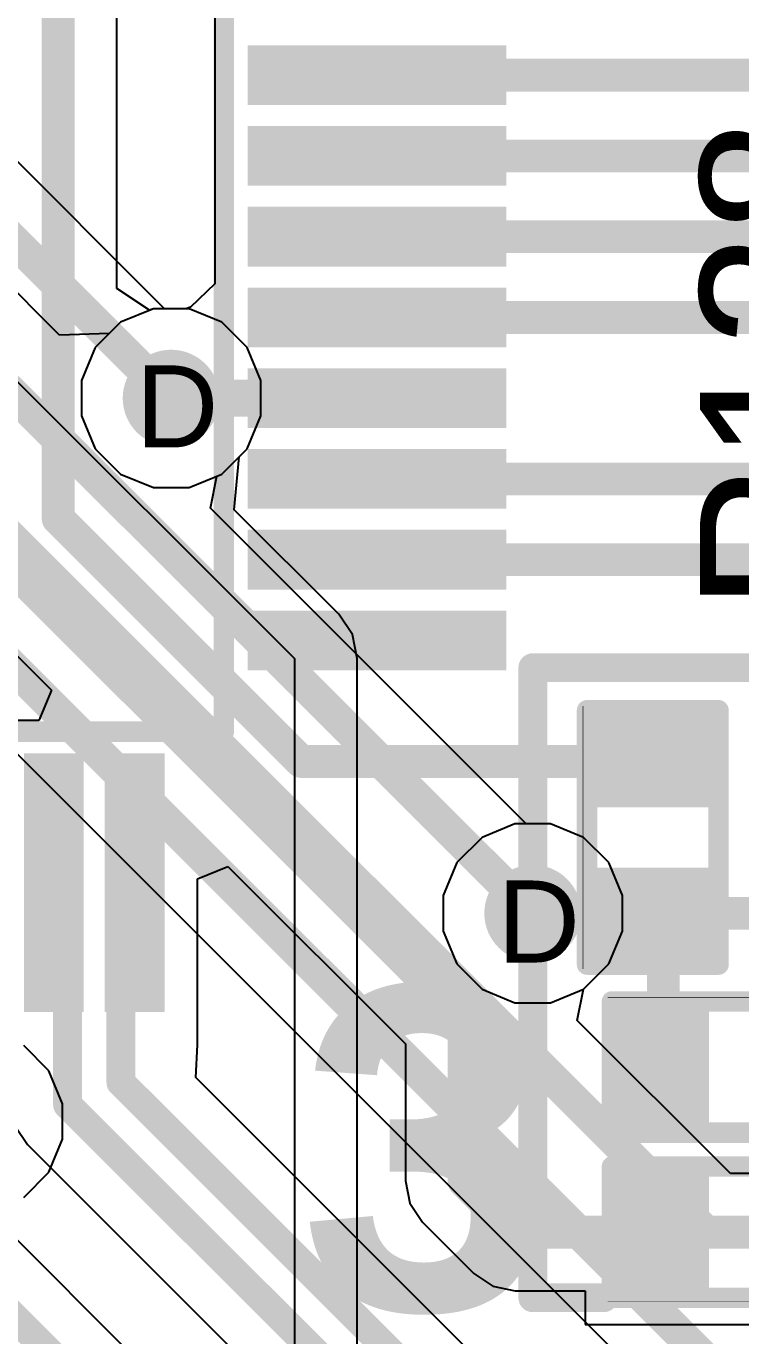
# Model space of a CAD drawing. Header units: inches. Extents: x -11 to 5428, y 0 to 5423.
# Drawn here: x 286.61 to 291.03, y 41.07 to 49.18 of the extents above; entities that cross this region are included whole.
import ezdxf

# ---------------------------------------------------------------- set-up
doc = ezdxf.new("R2010")
doc.units = ezdxf.units.IN
for name, color, linetype in [('Bottom Layer', 5, 'Continuous'), ('Drill Drawing', 1, 'Continuous'), ('GND', 16, 'Continuous'), ('PWR', 76, 'Continuous'), ('Top Layer', 1, 'Continuous'), ('Top Overlay', 2, 'Continuous'), ('Top Paste', 8, 'Continuous'), ('Top Solder', 216, 'Continuous'), ('Via Holes', 16, 'Continuous')]:
    doc.layers.add(name, color=color, linetype=linetype)
doc.styles.add('Arial', font='', dxfattribs={"height": 0.2})
doc.styles.add('Arial_Bold', font='', dxfattribs={"height": 0.2})
doc.styles.get('Arial').set_extended_font_data('Arial')
doc.styles.get('Arial_Bold').set_extended_font_data('Arial', bold=True)

# ---------------------------------------------------------------- blocks, each defined once
blk = doc.blocks.new('48_LQFP__7_7__616')
at = {"layer": 'Top Layer'}
for points in [[(-3.49986854, -2.1148548), (-3.49986854, -2.3848568), (-4.999865539999999, -2.3848568), (-4.999865539999999, -2.1148548)], [(-3.49986854, -2.6151332), (-3.49986854, -2.8851352), (-4.999865539999999, -2.8851352), (-4.999865539999999, -2.6151332)], [(-2.61514844, -3.5000057), (-2.61514844, -5.0000027), (-2.88515044, -5.0000027), (-2.88515044, -3.5000057)], [(-2.11502244, -3.4998533), (-2.11502244, -4.9998503), (-2.38502444, -4.9998503), (-2.38502444, -3.4998533)], [(-1.61515044, -3.5000057), (-1.61515044, -5.0000027), (-1.88515244, -5.0000027), (-1.88515244, -3.5000057)], [(-1.11502444, -3.4998533), (-1.11502444, -4.9998503), (-1.38502644, -4.9998503), (-1.38502644, -3.4998533)], [(-0.6151524399999999, -3.5000057), (-0.6151524399999999, -5.0000027), (-0.88515444, -5.0000027), (-0.88515444, -3.5000057)], [(-0.11502644, -3.4998533), (-0.11502644, -4.9998503), (-0.38502844, -4.9998503), (-0.38502844, -3.4998533)], [(0.38484556, -3.5000057), (0.38484556, -5.0000027), (0.11484356, -5.0000027), (0.11484356, -3.5000057)], [(0.88497156, -3.4999041), (0.88497156, -4.9999011), (0.61496956, -4.9999011), (0.61496956, -3.4999041)]]:
    blk.add_hatch(color=1, dxfattribs=at).paths.add_polyline_path(points)
at = {"layer": 'Top Paste'}
for points in [[(-3.49986854, -2.1148548), (-3.49986854, -2.3848568), (-4.999865539999999, -2.3848568), (-4.999865539999999, -2.1148548)], [(-3.49986854, -2.6151332), (-3.49986854, -2.8851352), (-4.999865539999999, -2.8851352), (-4.999865539999999, -2.6151332)], [(-2.61514844, -3.5000057), (-2.61514844, -5.0000027), (-2.88515044, -5.0000027), (-2.88515044, -3.5000057)], [(-2.11502244, -3.4998533), (-2.11502244, -4.9998503), (-2.38502444, -4.9998503), (-2.38502444, -3.4998533)], [(-1.61515044, -3.5000057), (-1.61515044, -5.0000027), (-1.88515244, -5.0000027), (-1.88515244, -3.5000057)], [(-1.11502444, -3.4998533), (-1.11502444, -4.9998503), (-1.38502644, -4.9998503), (-1.38502644, -3.4998533)], [(-0.6151524399999999, -3.5000057), (-0.6151524399999999, -5.0000027), (-0.88515444, -5.0000027), (-0.88515444, -3.5000057)], [(-0.11502644, -3.4998533), (-0.11502644, -4.9998503), (-0.38502844, -4.9998503), (-0.38502844, -3.4998533)], [(0.38484556, -3.5000057), (0.38484556, -5.0000027), (0.11484356, -5.0000027), (0.11484356, -3.5000057)], [(0.88497156, -3.4999041), (0.88497156, -4.9999011), (0.61496956, -4.9999011), (0.61496956, -3.4999041)]]:
    blk.add_hatch(color=8, dxfattribs=at).paths.add_polyline_path(points)
at = {"layer": 'Top Solder'}
for points in [[(-3.44985594, -2.0648422), (-3.44985594, -2.4348694), (-5.04987814, -2.4348694), (-5.04987814, -2.0648422)], [(-3.44985594, -2.5651206), (-3.44985594, -2.9351478), (-5.04987814, -2.9351478), (-5.04987814, -2.5651206)], [(-2.56513584, -3.449993099999999), (-2.56513584, -5.0500153), (-2.93516304, -5.0500153), (-2.93516304, -3.449993099999999)], [(-2.06500984, -3.4498407), (-2.06500984, -5.0498629), (-2.43503704, -5.0498629), (-2.43503704, -3.4498407)], [(-1.56513784, -3.449993099999999), (-1.56513784, -5.0500153), (-1.93516504, -5.0500153), (-1.93516504, -3.449993099999999)], [(-1.06501184, -3.4498407), (-1.06501184, -5.0498629), (-1.43503904, -5.0498629), (-1.43503904, -3.4498407)], [(-0.56513984, -3.449993099999999), (-0.56513984, -5.0500153), (-0.93516704, -5.0500153), (-0.93516704, -3.449993099999999)], [(-0.06501384000000003, -3.4498407), (-0.06501383999999996, -5.0498629), (-0.43504104, -5.0498629), (-0.43504104, -3.4498407)], [(0.43485816, -3.449993099999999), (0.43485816, -5.0500153), (0.06483096000000003, -5.0500153), (0.06483095999999997, -3.449993099999999)], [(0.93498416, -3.4498915), (0.93498416, -5.0499137), (0.56495696, -5.0499137), (0.56495696, -3.4498915)]]:
    blk.add_hatch(color=216, dxfattribs=at).paths.add_polyline_path(points)
at = {"layer": 'Top Overlay'}
for points in [[(-3.31468984, 3.3273746, 0.127, 0.127, 0), (-3.31468984, -3.3020254, 0.127, 0.127, 0)], [(-3.31468984, -3.3020254, 0.127, 0.127, 0), (3.34011016, -3.3020254, 0.127, 0.127, 0)]]:
    blk.add_lwpolyline(points, format="xyseb", dxfattribs=at)
blk.add_lwpolyline([(-3.346439839999999, -3.3020254, 0.0635, 0.0635, 1), (-3.28293984, -3.3020254, 0.0635, 0.0635, 1)], format="xyseb", close=True, dxfattribs=at)
blk.add_lwpolyline([(-3.346439839999999, -3.3020254, 0.0635, 0.0635, 1), (-3.28293984, -3.3020254, 0.0635, 0.0635, 1)], format="xyseb", close=True, dxfattribs=at)
blk = doc.blocks.new('R___0402_669')
at = {"layer": 'Top Layer'}
for points in [[(-0.6985050799999999, -0.31747968), (-0.6985050799999999, 0.31752032), (-0.2413050799999999, 0.31752032), (-0.24130508, -0.31747968)], [(0.24129492, -0.31747968), (0.24129492, 0.31752032), (0.69849492, 0.31752032), (0.69849492, -0.31747968)]]:
    blk.add_hatch(color=1, dxfattribs=at).paths.add_polyline_path(points)
at = {"layer": 'Top Paste'}
for points in [[(-0.6985050799999999, -0.31747968), (-0.6985050799999999, 0.31752032), (-0.2413050799999999, 0.31752032), (-0.24130508, -0.31747968)], [(0.24129492, -0.31747968), (0.24129492, 0.31752032), (0.69849492, 0.31752032), (0.69849492, -0.31747968)]]:
    blk.add_hatch(color=8, dxfattribs=at).paths.add_polyline_path(points)
at = {"layer": 'Top Solder'}
for points in [[(-0.75350624, -0.37248084), (-0.75350624, 0.37252148), (-0.18630392, 0.37252148), (-0.18630392, -0.37248084)], [(0.1862937599999999, -0.37248084), (0.18629376, 0.37252148), (0.7534960799999999, 0.37252148), (0.7534960799999999, -0.37248084)]]:
    blk.add_hatch(color=216, dxfattribs=at).paths.add_polyline_path(points)
at = {"layer": 'Top Overlay'}
for points in [[(-0.7874050799999999, 0.4064203199999999, 0.127, 0.127, 0), (0.78739492, 0.4064203199999999, 0.127, 0.127, 0)], [(-0.7874050799999999, -0.40637968, 0.127, 0.127, 0), (-0.7874050799999999, 0.4064203199999999, 0.127, 0.127, 0)], [(0.78739492, -0.40637968, 0.127, 0.127, 0), (0.78739492, 0.4064203199999999, 0.127, 0.127, 0)], [(-0.7874050799999999, -0.40637968, 0.127, 0.127, 0), (0.78739492, -0.40637968, 0.127, 0.127, 0)], [(-0.81280508, -0.4317796799999999, 0.0032258, 0.0032258, 0), (0.81279492, -0.4317796799999999, 0.0032258, 0.0032258, 0)]]:
    blk.add_lwpolyline(points, format="xyseb", dxfattribs=at)
for points in [[(-0.8191550799999999, 0.4064203199999999, 0.0635, 0.0635, 1), (-0.75565508, 0.4064203199999999, 0.0635, 0.0635, 1)], [(-0.8191550799999999, 0.4064203199999999, 0.0635, 0.0635, 1), (-0.75565508, 0.4064203199999999, 0.0635, 0.0635, 1)], [(0.7556449199999999, 0.4064203199999999, 0.0635, 0.0635, 1), (0.81914492, 0.4064203199999999, 0.0635, 0.0635, 1)], [(0.7556449199999999, 0.4064203199999999, 0.0635, 0.0635, 1), (0.81914492, 0.4064203199999999, 0.0635, 0.0635, 1)], [(-0.8191550799999999, -0.40637968, 0.0635, 0.0635, 1), (-0.75565508, -0.40637968, 0.0635, 0.0635, 1)], [(-0.8191550799999999, -0.40637968, 0.0635, 0.0635, 1), (-0.75565508, -0.40637968, 0.0635, 0.0635, 1)], [(0.7556449199999999, -0.40637968, 0.0635, 0.0635, 1), (0.81914492, -0.40637968, 0.0635, 0.0635, 1)], [(0.7556449199999999, -0.40637968, 0.0635, 0.0635, 1), (0.81914492, -0.40637968, 0.0635, 0.0635, 1)], [(-0.81361026, -0.4317796799999999, 0.0016129, 0.0016129, 1), (-0.8119998999999999, -0.4317796799999999, 0.0016129, 0.0016129, 1)], [(0.8119897399999999, -0.4317796799999999, 0.0016129, 0.0016129, 1), (0.8136000999999999, -0.4317796799999999, 0.0016129, 0.0016129, 1)]]:
    blk.add_lwpolyline(points, format="xyseb", close=True, dxfattribs=at)
blk = doc.blocks.new('R___0402_670')
at = {"layer": 'Top Layer'}
for points in [[(-0.69849492, -0.31752032), (-0.69849492, 0.31747968), (-0.24129492, 0.31747968), (-0.24129492, -0.31752032)], [(0.2413050799999999, -0.31752032), (0.24130508, 0.31747968), (0.6985050799999999, 0.31747968), (0.6985050799999999, -0.31752032)]]:
    blk.add_hatch(color=1, dxfattribs=at).paths.add_polyline_path(points)
at = {"layer": 'Top Paste'}
for points in [[(-0.69849492, -0.31752032), (-0.69849492, 0.31747968), (-0.24129492, 0.31747968), (-0.24129492, -0.31752032)], [(0.2413050799999999, -0.31752032), (0.24130508, 0.31747968), (0.6985050799999999, 0.31747968), (0.6985050799999999, -0.31752032)]]:
    blk.add_hatch(color=8, dxfattribs=at).paths.add_polyline_path(points)
at = {"layer": 'Top Solder'}
for points in [[(-0.7534960799999999, -0.37252148), (-0.7534960799999999, 0.37248084), (-0.1862937599999999, 0.37248084), (-0.18629376, -0.37252148)], [(0.18630392, -0.37252148), (0.18630392, 0.37248084), (0.75350624, 0.37248084), (0.75350624, -0.37252148)]]:
    blk.add_hatch(color=216, dxfattribs=at).paths.add_polyline_path(points)
at = {"layer": 'Top Overlay'}
for points in [[(0.7874050799999999, 0.40637968, 0.127, 0.127, 0), (-0.78739492, 0.40637968, 0.127, 0.127, 0)], [(-0.78739492, 0.40637968, 0.127, 0.127, 0), (-0.78739492, -0.4064203199999999, 0.127, 0.127, 0)], [(0.7874050799999999, 0.40637968, 0.127, 0.127, 0), (0.7874050799999999, -0.4064203199999999, 0.127, 0.127, 0)], [(0.7874050799999999, -0.4064203199999999, 0.127, 0.127, 0), (-0.78739492, -0.4064203199999999, 0.127, 0.127, 0)], [(0.81280508, -0.43182032, 0.0032258, 0.0032258, 0), (-0.81279492, -0.43182032, 0.0032258, 0.0032258, 0)]]:
    blk.add_lwpolyline(points, format="xyseb", dxfattribs=at)
for points in [[(-0.81914492, 0.40637968, 0.0635, 0.0635, 1), (-0.7556449199999999, 0.40637968, 0.0635, 0.0635, 1)], [(-0.81914492, 0.40637968, 0.0635, 0.0635, 1), (-0.7556449199999999, 0.40637968, 0.0635, 0.0635, 1)], [(0.75565508, 0.40637968, 0.0635, 0.0635, 1), (0.8191550799999999, 0.40637968, 0.0635, 0.0635, 1)], [(0.75565508, 0.40637968, 0.0635, 0.0635, 1), (0.8191550799999999, 0.40637968, 0.0635, 0.0635, 1)], [(-0.81914492, -0.4064203199999999, 0.0635, 0.0635, 1), (-0.7556449199999999, -0.4064203199999999, 0.0635, 0.0635, 1)], [(-0.81914492, -0.4064203199999999, 0.0635, 0.0635, 1), (-0.7556449199999999, -0.4064203199999999, 0.0635, 0.0635, 1)], [(0.75565508, -0.4064203199999999, 0.0635, 0.0635, 1), (0.8191550799999999, -0.4064203199999999, 0.0635, 0.0635, 1)], [(0.75565508, -0.4064203199999999, 0.0635, 0.0635, 1), (0.8191550799999999, -0.4064203199999999, 0.0635, 0.0635, 1)], [(-0.8136000999999999, -0.43182032, 0.0016129, 0.0016129, 1), (-0.8119897399999999, -0.43182032, 0.0016129, 0.0016129, 1)], [(0.8119998999999999, -0.43182032, 0.0016129, 0.0016129, 1), (0.81361026, -0.43182032, 0.0016129, 0.0016129, 1)]]:
    blk.add_lwpolyline(points, format="xyseb", close=True, dxfattribs=at)
blk = doc.blocks.new('R___0402_671')
at = {"layer": 'Top Layer'}
for points in [[(-0.69849746, -0.3174746), (-0.69849746, 0.3175254), (-0.24129746, 0.3175254), (-0.2412974599999999, -0.3174745999999999)], [(0.2413025400000001, -0.3174746), (0.2413025399999999, 0.3175254), (0.6985025399999999, 0.3175254), (0.6985025399999999, -0.3174745999999999)]]:
    blk.add_hatch(color=1, dxfattribs=at).paths.add_polyline_path(points)
at = {"layer": 'Top Paste'}
for points in [[(-0.69849746, -0.3174746), (-0.69849746, 0.3175254), (-0.24129746, 0.3175254), (-0.2412974599999999, -0.3174745999999999)], [(0.2413025400000001, -0.3174746), (0.2413025399999999, 0.3175254), (0.6985025399999999, 0.3175254), (0.6985025399999999, -0.3174745999999999)]]:
    blk.add_hatch(color=8, dxfattribs=at).paths.add_polyline_path(points)
at = {"layer": 'Top Solder'}
for points in [[(-0.7534986199999999, -0.37247576), (-0.7534986199999999, 0.37252656), (-0.1862963000000001, 0.3725265600000001), (-0.1862962999999999, -0.3724757599999999)], [(0.1863013800000001, -0.37247576), (0.1863013799999999, 0.37252656), (0.7535037, 0.3725265600000001), (0.7535037, -0.3724757599999999)]]:
    blk.add_hatch(color=216, dxfattribs=at).paths.add_polyline_path(points)
at = {"layer": 'Top Overlay'}
for points in [[(0.78740254, 0.4064254, 0.127, 0.127, 0), (-0.78739746, 0.4064254, 0.127, 0.127, 0)], [(-0.78739746, -0.4063746, 0.127, 0.127, 0), (-0.78739746, 0.4064254, 0.127, 0.127, 0)], [(0.78740254, -0.4063746, 0.127, 0.127, 0), (0.78740254, 0.4064254, 0.127, 0.127, 0)], [(0.78740254, -0.4063746, 0.127, 0.127, 0), (-0.78739746, -0.4063746, 0.127, 0.127, 0)], [(0.8128025399999999, -0.4317746, 0.0032258, 0.0032258, 0), (-0.8127974599999999, -0.4317746, 0.0032258, 0.0032258, 0)]]:
    blk.add_lwpolyline(points, format="xyseb", dxfattribs=at)
for points in [[(-0.8191474599999999, 0.4064254, 0.0635, 0.0635, 1), (-0.7556474599999999, 0.4064254, 0.0635, 0.0635, 1)], [(-0.8191474599999999, 0.4064254, 0.0635, 0.0635, 1), (-0.7556474599999999, 0.4064254, 0.0635, 0.0635, 1)], [(0.75565254, 0.4064254, 0.0635, 0.0635, 1), (0.8191525399999998, 0.4064254, 0.0635, 0.0635, 1)], [(0.75565254, 0.4064254, 0.0635, 0.0635, 1), (0.8191525399999998, 0.4064254, 0.0635, 0.0635, 1)], [(-0.8191474599999999, -0.4063746, 0.0635, 0.0635, 1), (-0.7556474599999999, -0.4063746, 0.0635, 0.0635, 1)], [(-0.8191474599999999, -0.4063746, 0.0635, 0.0635, 1), (-0.7556474599999999, -0.4063746, 0.0635, 0.0635, 1)], [(0.75565254, -0.4063746, 0.0635, 0.0635, 1), (0.8191525399999998, -0.4063746, 0.0635, 0.0635, 1)], [(0.75565254, -0.4063746, 0.0635, 0.0635, 1), (0.8191525399999998, -0.4063746, 0.0635, 0.0635, 1)], [(-0.8136026399999999, -0.4317746, 0.0016129, 0.0016129, 1), (-0.81199228, -0.4317746, 0.0016129, 0.0016129, 1)], [(0.81199736, -0.4317746, 0.0016129, 0.0016129, 1), (0.8136077199999999, -0.4317746, 0.0016129, 0.0016129, 1)]]:
    blk.add_lwpolyline(points, format="xyseb", close=True, dxfattribs=at)

msp = doc.modelspace()

# ---------------------------------------------------------------- hatches: boundary and pattern name
at = {"layer": 'Bottom Layer'}
h = msp.add_hatch(color=5, dxfattribs=at)
edge = h.paths.add_edge_path()
edge.add_arc((287.5026127, 46.8754079), 0.2999994, 0, 360)
h = msp.add_hatch(color=5, dxfattribs=at)
edge = h.paths.add_edge_path()
edge.add_arc((289.7400479, 43.68577749999999), 0.2999994, 0, 360)
at = {"layer": 'GND'}
h = msp.add_hatch(color=16, dxfattribs=at)
edge = h.paths.add_edge_path()
edge.add_arc((287.5026127, 46.8754079), 0.2999994, 0, 360)
h = msp.add_hatch(color=16, dxfattribs=at)
edge = h.paths.add_edge_path()
edge.add_arc((289.7400479, 43.68577749999999), 0.2999994, 0, 360)
at = {"layer": 'PWR'}
h = msp.add_hatch(color=76, dxfattribs=at)
edge = h.paths.add_edge_path()
edge.add_arc((287.5026127, 46.8754079), 0.2999994, 0, 360)
h = msp.add_hatch(color=76, dxfattribs=at)
edge = h.paths.add_edge_path()
edge.add_arc((289.7400479, 43.68577749999999), 0.2999994, 0, 360)
at = {"layer": 'Top Layer'}
h = msp.add_hatch(color=1, dxfattribs=at)
edge = h.paths.add_edge_path()
edge.add_arc((287.5026127, 46.8754079), 0.2999994, 0, 360)
h = msp.add_hatch(color=1, dxfattribs=at)
edge = h.paths.add_edge_path()
edge.add_arc((289.7400479, 43.68577749999999), 0.2999994, 0, 360)
at = {"layer": 'Via Holes'}
h = msp.add_hatch(color=7, dxfattribs=at)
edge = h.paths.add_edge_path()
edge.add_arc((287.5026127, 46.8754079), 0.1499997, 0, 360)
h = msp.add_hatch(color=7, dxfattribs=at)
edge = h.paths.add_edge_path()
edge.add_arc((289.7400479, 43.68577749999999), 0.1499997, 0, 360)

# ---------------------------------------------------------------- linework, layer by layer
at = {"layer": 'Bottom Layer'}
for p, q in [((287.46136056, 47.42940729999999), (279.96525414, 54.92551625999999)), ((278.56746928, 52.6538698), (291.425249, 39.79609262)), ((287.6128106, 47.42940729999999), (287.46136056, 47.42940729999999)), ((287.81642716, 47.3450666), (287.6128106, 47.42940729999999)), ((287.9722714, 47.18922236), (287.81642716, 47.3450666)), ((288.0566120999999, 46.9856058), (287.9722714, 47.18922236)), ((288.0566120999999, 46.76521), (288.0566120999999, 46.9856058)), ((287.9722714, 46.56159344), (288.0566120999999, 46.76521)), ((287.81642716, 46.4057492), (287.9722714, 46.56159344)), ((287.74520302, 46.19336964), (287.7848448, 46.3926682)), ((287.7848448, 46.3926682), (287.81642716, 46.4057492)), ((289.69879576, 44.2397769), (287.74520302, 46.19336964)), ((289.8502458, 44.2397769), (289.69879576, 44.2397769)), ((290.05386236, 44.1554362), (289.8502458, 44.2397769)), ((290.2097066, 43.99959196), (290.05386236, 44.1554362)), ((290.2940473, 43.7959754), (290.2097066, 43.99959196)), ((290.2940473, 43.5755796), (290.2940473, 43.7959754)), ((290.2097066, 43.37196304), (290.2940473, 43.5755796)), ((290.0538649, 43.21612134), (290.2097066, 43.37196304)), ((290.0152315, 43.02190278), (290.0538649, 43.21612134)), ((290.96308076, 42.07405352), (290.0152315, 43.02190278)), ((291.73918538, 42.07405352), (290.96308076, 42.07405352))]:
    msp.add_line(p, q, dxfattribs=at)
for points in [[(279.70887924, 54.66914136, 0.2032, 0.2032, 0), (287.5026127, 46.8754079, 0.2032, 0.2032, 0)], [(279.395301, 54.0305244, 0.2032, 0.2032, 0), (289.7400479, 43.68577749999999, 0.2032, 0.2032, 0)], [(278.98676486, 53.53761961999999, 0.2032, 0.2032, 0), (290.81289818, 41.7114863, 0.2032, 0.2032, 0)], [(278.71765186, 53.01643702000001, 0.2032, 0.2032, 0), (291.68162898, 40.0524599, 0.2032, 0.2032, 0)], [(290.81289818, 41.7114863, 0.2032, 0.2032, 0), (292.16009132, 41.7114863, 0.2032, 0.2032, 0)]]:
    msp.add_lwpolyline(points, format="xyseb", dxfattribs=at)
for points in [[(287.4518127, 46.8754079, 0.1016, 0.1016, 1), (287.5534127, 46.8754079, 0.1016, 0.1016, 1)], [(289.6892479, 43.68577749999999, 0.1016, 0.1016, 1), (289.7908479, 43.68577749999999, 0.1016, 0.1016, 1)], [(290.76209818, 41.7114863, 0.1016, 0.1016, 1), (290.86369818, 41.7114863, 0.1016, 0.1016, 1)], [(290.76209818, 41.7114863, 0.1016, 0.1016, 1), (290.86369818, 41.7114863, 0.1016, 0.1016, 1)]]:
    msp.add_lwpolyline(points, format="xyseb", close=True, dxfattribs=at)
at = {"layer": 'GND'}
for p, q in [((287.3924148, 47.42940729999999), (287.18879824, 47.3450666)), ((287.6128106, 47.42940729999999), (287.3924148, 47.42940729999999)), ((287.81642716, 47.3450666), (287.6128106, 47.42940729999999)), ((287.18879824, 47.3450666), (287.032954, 47.18922236)), ((287.9722714, 47.18922236), (287.81642716, 47.3450666)), ((287.032954, 47.18922236), (286.9486133, 46.9856058)), ((288.0566120999999, 46.9856058), (287.9722714, 47.18922236)), ((286.9486133, 46.9856058), (286.9486133, 46.76521)), ((288.0566120999999, 46.76521), (288.0566120999999, 46.9856058)), ((286.9486133, 46.76521), (287.032954, 46.56159344)), ((287.9722714, 46.56159344), (288.0566120999999, 46.76521)), ((287.032954, 46.56159344), (287.18879824, 46.4057492)), ((287.81642716, 46.4057492), (287.9722714, 46.56159344)), ((287.18879824, 46.4057492), (287.3924148, 46.3214085)), ((287.6128106, 46.3214085), (287.81642716, 46.4057492)), ((287.3924148, 46.3214085), (287.6128106, 46.3214085)), ((289.62985, 44.2397769), (289.42623344, 44.1554362)), ((289.8502458, 44.2397769), (289.62985, 44.2397769)), ((290.05386236, 44.1554362), (289.8502458, 44.2397769)), ((289.42623344, 44.1554362), (289.2703892, 43.99959196)), ((290.2097066, 43.99959196), (290.05386236, 44.1554362)), ((289.2703892, 43.99959196), (289.1860485, 43.7959754)), ((290.2940473, 43.7959754), (290.2097066, 43.99959196)), ((289.1860485, 43.7959754), (289.1860485, 43.5755796)), ((290.2940473, 43.5755796), (290.2940473, 43.7959754)), ((289.1860485, 43.5755796), (289.2703892, 43.37196304)), ((290.2097066, 43.37196304), (290.2940473, 43.5755796)), ((289.2703892, 43.37196304), (289.42623344, 43.2161188)), ((290.05386236, 43.2161188), (290.2097066, 43.37196304)), ((289.42623344, 43.2161188), (289.62985, 43.1317781)), ((289.8502458, 43.1317781), (290.05386236, 43.2161188)), ((289.62985, 43.1317781), (289.8502458, 43.1317781))]:
    msp.add_line(p, q, dxfattribs=at)
at = {"layer": 'PWR'}
for p, q in [((286.81075988, 47.26601163999999), (285.63047776, 48.44629376)), ((285.2420127, 48.2853873), (288.2646, 45.2628)), ((287.3924148, 47.42940729999999), (287.18879824, 47.3450666)), ((287.6128106, 47.42940729999999), (287.3924148, 47.42940729999999)), ((287.81642716, 47.3450666), (287.6128106, 47.42940729999999)), ((287.11973564, 47.27600399999999), (286.81075988, 47.26601163999999)), ((287.18879824, 47.3450666), (287.11973564, 47.27600399999999)), ((287.9722714, 47.18922236), (287.81642716, 47.3450666)), ((288.0566120999999, 46.9856058), (287.9722714, 47.18922236)), ((288.0566120999999, 46.76521), (288.0566120999999, 46.9856058)), ((287.9722714, 46.56159344), (288.0566120999999, 46.76521)), ((287.92333068, 46.51265272), (287.9722714, 46.56159344)), ((287.89321644, 46.18355508), (287.92333068, 46.51265272)), ((288.53928576, 45.53748576), (287.89321644, 46.18355508)), ((288.62349438, 45.41145857999999), (288.53928576, 45.53748576)), ((288.65306506, 45.2628), (288.62349438, 45.41145857999999)), ((288.2646, 45.2628), (288.2646, 35.5854127)), ((288.65306506, 35.5854127), (288.65306506, 45.2628)), ((289.62985, 44.2397769), (289.42623344, 44.1554362)), ((289.8502458, 44.2397769), (289.62985, 44.2397769)), ((290.05386236, 44.1554362), (289.8502458, 44.2397769)), ((289.42623344, 44.1554362), (289.2703892, 43.99959196)), ((290.2097066, 43.99959196), (290.05386236, 44.1554362)), ((289.2703892, 43.99959196), (289.1860485, 43.7959754)), ((290.2940473, 43.7959754), (290.2097066, 43.99959196)), ((289.1860485, 43.7959754), (289.1860485, 43.5755796)), ((290.2940473, 43.5755796), (290.2940473, 43.7959754)), ((289.1860485, 43.5755796), (289.2703892, 43.37196304)), ((290.2097066, 43.37196304), (290.2940473, 43.5755796)), ((289.2703892, 43.37196304), (289.42623344, 43.2161188)), ((290.05386236, 43.2161188), (290.2097066, 43.37196304)), ((289.42623344, 43.2161188), (289.62985, 43.1317781)), ((289.8502458, 43.1317781), (290.05386236, 43.2161188)), ((289.62985, 43.1317781), (289.8502458, 43.1317781)), ((286.7457562, 42.71057752), (286.58991196, 42.86642175999999)), ((286.8300969, 42.50696096), (286.7457562, 42.71057752)), ((286.8300969, 42.28656515999999), (286.8300969, 42.50696096)), ((286.7457562, 42.08294859999999), (286.8300969, 42.28656515999999)), ((286.58991196, 41.92710436), (286.7457562, 42.08294859999999))]:
    msp.add_line(p, q, dxfattribs=at)
at = {"layer": 'Top Layer'}
for p, q in [((287.16570456, 47.55544464), (287.16570456, 49.81405328)), ((287.7719162, 49.2644049), (287.7719162, 48.48640289999999)), ((287.7719162, 48.48640289999999), (287.7720178, 48.48640289999999)), ((287.7720178, 48.48640289999999), (287.7720178, 48.2644069)), ((287.7720178, 48.2644069), (287.7718654, 48.2644069)), ((287.7718654, 48.2644069), (287.7718654, 47.58346846)), ((287.3689070999999, 47.41966894), (287.16570456, 47.55544464)), ((287.7718654, 47.58346846), (287.6228182, 47.43910248)), ((287.6228182, 47.43910248), (287.59227216, 47.42940729999999)), ((287.3924148, 47.42940729999999), (287.3689070999999, 47.41966894)), ((287.59227216, 47.42940729999999), (287.3924148, 47.42940729999999)), ((286.03380436, 45.79569708), (286.7622027, 45.06729874)), ((286.7622027, 45.06729874), (286.68444314, 44.8795648)), ((286.68444314, 44.8795648), (286.3868669, 44.8795648)), ((287.6651473, 43.89886064), (287.85288124, 43.97662274)), ((287.85288124, 43.97662274), (288.95147188, 42.8780321)), ((287.6651473, 42.87157034), (287.6651473, 43.89886064)), ((287.65528956, 42.6683678), (287.66514984, 42.87157034)), ((287.66514984, 42.87157034), (287.6651473, 42.87157034)), ((288.95147188, 42.8780321), (288.95147188, 42.028999)), ((292.82137016, 37.5022872), (287.65528956, 42.6683678)), ((286.53790292, 42.36754544), (286.6136889, 42.25412174)), ((286.6136889, 42.25412174), (286.80711244, 42.06070073999999)), ((290.98743682, 37.22447724), (286.040703, 42.17121106)), ((286.80711244, 42.06070073999999), (286.80711752, 42.06069312)), ((286.80711752, 42.06069312), (286.80712514, 42.06068804)), ((286.80712514, 42.06068804), (293.2517934799999, 35.6160197)), ((288.95147188, 42.028999), (288.95146934, 42.02898629999999)), ((288.95146934, 42.02898629999999), (288.97907152, 41.8902388)), ((288.97907152, 41.8902388), (289.0576642, 41.7726114)), ((289.0576642, 41.7726114), (289.37515912, 41.45511902)), ((289.37515912, 41.45511902), (289.3751642, 41.4551114)), ((289.3751642, 41.4551114), (289.4927916, 41.37651871999999)), ((289.4927916, 41.37651871999999), (289.6315391, 41.34891654)), ((289.6315391, 41.34891654), (289.6315518, 41.34891908)), ((289.6315518, 41.34891908), (290.0649139, 41.34891908)), ((290.0649139, 41.34891908), (290.0649139, 41.1399863)), ((290.0649139, 41.1399863), (291.9699139, 41.1399863))]:
    msp.add_line(p, q, dxfattribs=at)
for points in [[(286.80313734, 46.13018714, 0.2032, 0.2032, 0), (286.80313734, 49.96423586, 0.2032, 0.2032, 0)], [(288.7759147, 48.87540389999999, 0.2032, 0.2032, 0), (291.96635282, 48.87540389999999, 0.2032, 0.2032, 0)], [(288.7760163, 48.37527789999999, 0.2032, 0.2032, 0), (292.16786118, 48.37527789999999, 0.2032, 0.2032, 0)], [(288.7758639, 47.8754059, 0.2032, 0.2032, 0), (292.46690554, 47.8754059, 0.2032, 0.2032, 0)], [(288.7760163, 47.3752799, 0.2032, 0.2032, 0), (292.57612046, 47.3752799, 0.2032, 0.2032, 0)], [(287.5026127, 46.8754079, 0.2286, 0.2286, 0), (288.7758639, 46.8754079, 0.2286, 0.2286, 0)], [(288.7760163, 46.3752819, 0.2032, 0.2032, 0), (292.0536831, 46.3752819, 0.2032, 0.2032, 0)], [(286.80313734, 46.13018714, 0.2032, 0.2032, 0), (288.30774698, 44.6255775, 0.2032, 0.2032, 0)], [(286.29017926, 46.05207197999999, 0.2032, 0.2032, 0), (289.3140391, 43.02821214, 0.2032, 0.2032, 0)], [(288.7758639, 45.87540989999999, 0.2032, 0.2032, 0), (292.5778375, 45.87540989999999, 0.2032, 0.2032, 0)], [(288.30774698, 44.6255775, 0.2032, 0.2032, 0), (290.4823375, 44.6255775, 0.2032, 0.2032, 0)], [(286.7758679, 43.8755663, 0.1778, 0.1778, 0), (286.8219688999999, 43.8294653, 0.1778, 0.1778, 0)], [(287.2300453, 43.8294653, 0.1778, 0.1778, 0), (287.2761463, 43.8755663, 0.1778, 0.1778, 0)], [(286.8219688999999, 43.14925075999999, 0.1778, 0.1778, 0), (286.8219688999999, 43.8294653, 0.1778, 0.1778, 0)], [(287.2300453, 43.14925075999999, 0.1778, 0.1778, 0), (287.2300453, 43.8294653, 0.1778, 0.1778, 0)], [(289.7400479, 43.68577749999999, 0.2032, 0.2032, 0), (290.4823375, 43.68577749999999, 0.2032, 0.2032, 0)], [(290.4823375, 43.68577749999999, 0.2032, 0.2032, 0), (290.5475139, 43.6206011, 0.2032, 0.2032, 0)], [(290.4823375, 43.68577749999999, 0.2032, 0.2032, 0), (291.5364375, 43.68577749999999, 0.2032, 0.2032, 0)], [(290.5475139, 42.73358229999999, 0.2032, 0.2032, 0), (290.5475139, 43.6206011, 0.2032, 0.2032, 0)], [(286.8219688999999, 43.14925075999999, 0.1778, 0.1778, 0), (286.8609071, 43.11031256, 0.1778, 0.1778, 0)], [(287.1911071, 43.11031256, 0.1778, 0.1778, 0), (287.2300453, 43.14925075999999, 0.1778, 0.1778, 0)], [(286.8609071, 42.50133994, 0.1778, 0.1778, 0), (286.8609071, 43.11031256, 0.1778, 0.1778, 0)], [(287.1911071, 42.63811132, 0.1778, 0.1778, 0), (287.1911071, 43.11031256, 0.1778, 0.1778, 0)], [(289.3140391, 42.02898629999999, 0.2032, 0.2032, 0), (289.3140391, 43.02821214, 0.2032, 0.2032, 0)], [(287.1911071, 42.63811132, 0.1778, 0.1778, 0), (287.19110964, 42.63811132, 0.1778, 0.1778, 0)], [(287.19110964, 42.63811132, 0.1778, 0.1778, 0), (293.63578306, 36.1934379, 0.1778, 0.1778, 0)], [(286.8609071, 42.50133994, 0.1778, 0.1778, 0), (287.05433572, 42.30791132, 0.1778, 0.1778, 0)], [(287.05433572, 42.30791132, 0.1778, 0.1778, 0), (287.05433826, 42.30791132, 0.1778, 0.1778, 0)], [(287.05433826, 42.30791132, 0.1778, 0.1778, 0), (293.49901168, 35.86323789999999, 0.1778, 0.1778, 0)], [(285.69108724, 42.02639042, 0.1778, 0.1778, 0), (290.74021862, 36.97725903999999, 0.1778, 0.1778, 0)], [(289.3140391, 42.02898629999999, 0.2032, 0.2032, 0), (289.6315391, 41.7114863, 0.2032, 0.2032, 0)], [(289.6315391, 41.7114863, 0.2032, 0.2032, 0), (290.5475139, 41.7114863, 0.2032, 0.2032, 0)]]:
    msp.add_lwpolyline(points, format="xyseb", dxfattribs=at)
for points in [[(288.7251147, 48.87540389999999, 0.1016, 0.1016, 1), (288.8267147, 48.87540389999999, 0.1016, 0.1016, 1)], [(288.7252163, 48.37527789999999, 0.1016, 0.1016, 1), (288.8268163, 48.37527789999999, 0.1016, 0.1016, 1)], [(288.7250639, 47.8754059, 0.1016, 0.1016, 1), (288.8266639, 47.8754059, 0.1016, 0.1016, 1)], [(288.7252163, 47.3752799, 0.1016, 0.1016, 1), (288.8268163, 47.3752799, 0.1016, 0.1016, 1)], [(287.4454627, 46.8754079, 0.1143, 0.1143, 1), (287.5597627, 46.8754079, 0.1143, 0.1143, 1)], [(288.7187139, 46.8754079, 0.1143, 0.1143, 1), (288.8330139, 46.8754079, 0.1143, 0.1143, 1)], [(288.7252163, 46.3752819, 0.1016, 0.1016, 1), (288.8268163, 46.3752819, 0.1016, 0.1016, 1)], [(286.75233734, 46.13018714, 0.1016, 0.1016, 1), (286.85393734, 46.13018714, 0.1016, 0.1016, 1)], [(286.75233734, 46.13018714, 0.1016, 0.1016, 1), (286.85393734, 46.13018714, 0.1016, 0.1016, 1)], [(288.7250639, 45.87540989999999, 0.1016, 0.1016, 1), (288.8266639, 45.87540989999999, 0.1016, 0.1016, 1)], [(288.25694698, 44.6255775, 0.1016, 0.1016, 1), (288.35854698, 44.6255775, 0.1016, 0.1016, 1)], [(288.25694698, 44.6255775, 0.1016, 0.1016, 1), (288.35854698, 44.6255775, 0.1016, 0.1016, 1)], [(290.4315375, 44.6255775, 0.1016, 0.1016, 1), (290.5331375, 44.6255775, 0.1016, 0.1016, 1)], [(286.7314178999999, 43.8755663, 0.08889999999999999, 0.08889999999999999, 1), (286.8203179, 43.8755663, 0.08889999999999999, 0.08889999999999999, 1)], [(287.2316963, 43.8755663, 0.08889999999999999, 0.08889999999999999, 1), (287.3205963, 43.8755663, 0.08889999999999999, 0.08889999999999999, 1)], [(286.7775189, 43.8294653, 0.08889999999999999, 0.08889999999999999, 1), (286.8664189, 43.8294653, 0.08889999999999999, 0.08889999999999999, 1)], [(286.7775189, 43.8294653, 0.08889999999999999, 0.08889999999999999, 1), (286.8664189, 43.8294653, 0.08889999999999999, 0.08889999999999999, 1)], [(287.1855953, 43.8294653, 0.08889999999999999, 0.08889999999999999, 1), (287.2744953, 43.8294653, 0.08889999999999999, 0.08889999999999999, 1)], [(287.1855953, 43.8294653, 0.08889999999999999, 0.08889999999999999, 1), (287.2744953, 43.8294653, 0.08889999999999999, 0.08889999999999999, 1)], [(289.6892479, 43.68577749999999, 0.1016, 0.1016, 1), (289.7908479, 43.68577749999999, 0.1016, 0.1016, 1)], [(290.4315375, 43.68577749999999, 0.1016, 0.1016, 1), (290.5331375, 43.68577749999999, 0.1016, 0.1016, 1)], [(290.4315375, 43.68577749999999, 0.1016, 0.1016, 1), (290.5331375, 43.68577749999999, 0.1016, 0.1016, 1)], [(290.4315375, 43.68577749999999, 0.1016, 0.1016, 1), (290.5331375, 43.68577749999999, 0.1016, 0.1016, 1)], [(290.4967139, 43.6206011, 0.1016, 0.1016, 1), (290.5983139, 43.6206011, 0.1016, 0.1016, 1)], [(290.4967139, 43.6206011, 0.1016, 0.1016, 1), (290.5983139, 43.6206011, 0.1016, 0.1016, 1)], [(286.7775189, 43.14925075999999, 0.08889999999999999, 0.08889999999999999, 1), (286.8664189, 43.14925075999999, 0.08889999999999999, 0.08889999999999999, 1)], [(286.7775189, 43.14925075999999, 0.08889999999999999, 0.08889999999999999, 1), (286.8664189, 43.14925075999999, 0.08889999999999999, 0.08889999999999999, 1)], [(287.1855953, 43.14925075999999, 0.08889999999999999, 0.08889999999999999, 1), (287.2744953, 43.14925075999999, 0.08889999999999999, 0.08889999999999999, 1)], [(287.1855953, 43.14925075999999, 0.08889999999999999, 0.08889999999999999, 1), (287.2744953, 43.14925075999999, 0.08889999999999999, 0.08889999999999999, 1)], [(286.8164571, 43.11031256, 0.08889999999999999, 0.08889999999999999, 1), (286.9053571, 43.11031256, 0.08889999999999999, 0.08889999999999999, 1)], [(286.8164571, 43.11031256, 0.08889999999999999, 0.08889999999999999, 1), (286.9053571, 43.11031256, 0.08889999999999999, 0.08889999999999999, 1)], [(287.1466571, 43.11031256, 0.08889999999999999, 0.08889999999999999, 1), (287.2355571, 43.11031256, 0.08889999999999999, 0.08889999999999999, 1)], [(287.1466571, 43.11031256, 0.08889999999999999, 0.08889999999999999, 1), (287.2355571, 43.11031256, 0.08889999999999999, 0.08889999999999999, 1)], [(289.2632391, 43.02821214, 0.1016, 0.1016, 1), (289.3648391, 43.02821214, 0.1016, 0.1016, 1)], [(289.2632391, 43.02821214, 0.1016, 0.1016, 1), (289.3648391, 43.02821214, 0.1016, 0.1016, 1)], [(290.4967139, 42.73358229999999, 0.1016, 0.1016, 1), (290.5983139, 42.73358229999999, 0.1016, 0.1016, 1)], [(287.1466571, 42.63811132, 0.08889999999999999, 0.08889999999999999, 1), (287.2355571, 42.63811132, 0.08889999999999999, 0.08889999999999999, 1)], [(287.1466571, 42.63811132, 0.08889999999999999, 0.08889999999999999, 1), (287.2355571, 42.63811132, 0.08889999999999999, 0.08889999999999999, 1)], [(287.14665964, 42.63811132, 0.08889999999999999, 0.08889999999999999, 1), (287.23555964, 42.63811132, 0.08889999999999999, 0.08889999999999999, 1)], [(287.14665964, 42.63811132, 0.08889999999999999, 0.08889999999999999, 1), (287.23555964, 42.63811132, 0.08889999999999999, 0.08889999999999999, 1)], [(286.8164571, 42.50133994, 0.08889999999999999, 0.08889999999999999, 1), (286.9053571, 42.50133994, 0.08889999999999999, 0.08889999999999999, 1)], [(286.8164571, 42.50133994, 0.08889999999999999, 0.08889999999999999, 1), (286.9053571, 42.50133994, 0.08889999999999999, 0.08889999999999999, 1)], [(287.00988572, 42.30791132, 0.08889999999999999, 0.08889999999999999, 1), (287.09878572, 42.30791132, 0.08889999999999999, 0.08889999999999999, 1)], [(287.00988572, 42.30791132, 0.08889999999999999, 0.08889999999999999, 1), (287.09878572, 42.30791132, 0.08889999999999999, 0.08889999999999999, 1)], [(287.00988826, 42.30791132, 0.08889999999999999, 0.08889999999999999, 1), (287.09878826, 42.30791132, 0.08889999999999999, 0.08889999999999999, 1)], [(287.00988826, 42.30791132, 0.08889999999999999, 0.08889999999999999, 1), (287.09878826, 42.30791132, 0.08889999999999999, 0.08889999999999999, 1)], [(289.2632391, 42.02898629999999, 0.1016, 0.1016, 1), (289.3648391, 42.02898629999999, 0.1016, 0.1016, 1)], [(289.2632391, 42.02898629999999, 0.1016, 0.1016, 1), (289.3648391, 42.02898629999999, 0.1016, 0.1016, 1)], [(289.5807391, 41.7114863, 0.1016, 0.1016, 1), (289.6823391, 41.7114863, 0.1016, 0.1016, 1)], [(289.5807391, 41.7114863, 0.1016, 0.1016, 1), (289.6823391, 41.7114863, 0.1016, 0.1016, 1)], [(290.4967139, 41.7114863, 0.1016, 0.1016, 1), (290.5983139, 41.7114863, 0.1016, 0.1016, 1)]]:
    msp.add_lwpolyline(points, format="xyseb", close=True, dxfattribs=at)
at = {"layer": 'Top Overlay'}
for points in [[(289.7400479, 41.30508629999999, 0.1778, 0.1778, 0), (289.7400479, 45.20686666, 0.1778, 0.1778, 0)], [(289.7400479, 45.20686666, 0.1778, 0.1778, 0), (293.2176127, 45.20686666, 0.1778, 0.1778, 0)], [(289.7400479, 41.30508629999999, 0.1778, 0.1778, 0), (290.1792139, 41.30508629999999, 0.1778, 0.1778, 0)]]:
    msp.add_lwpolyline(points, format="xyseb", dxfattribs=at)
for points in [[(289.6955978999999, 45.20686666, 0.08889999999999999, 0.08889999999999999, 1), (289.7844979, 45.20686666, 0.08889999999999999, 0.08889999999999999, 1)], [(289.6955978999999, 45.20686666, 0.08889999999999999, 0.08889999999999999, 1), (289.7844979, 45.20686666, 0.08889999999999999, 0.08889999999999999, 1)], [(289.6955978999999, 41.30508629999999, 0.08889999999999999, 0.08889999999999999, 1), (289.7844979, 41.30508629999999, 0.08889999999999999, 0.08889999999999999, 1)], [(289.6955978999999, 41.30508629999999, 0.08889999999999999, 0.08889999999999999, 1), (289.7844979, 41.30508629999999, 0.08889999999999999, 0.08889999999999999, 1)], [(290.1347639, 41.30508629999999, 0.08889999999999999, 0.08889999999999999, 1), (290.2236639, 41.30508629999999, 0.08889999999999999, 0.08889999999999999, 1)]]:
    msp.add_lwpolyline(points, format="xyseb", close=True, dxfattribs=at)

# ---------------------------------------------------------------- block references
for name, p, rotation in [('48_LQFP__7_7__616', (284.5260121, 48.12543333999999), 90), ('R___0402_671', (290.4823121, 44.15568004), 270), ('R___0402_670', (291.0174189799999, 42.73356198), 180)]:
    msp.add_blockref(name, p, dxfattribs=dict(rotation=rotation))
msp.add_blockref('R___0402_669', (291.0174189799999, 41.71146597999999))

# ---------------------------------------------------------------- texts
at = {"layer": 'Drill Drawing', "style": 'Arial'}
for p in [(287.2825344, 46.57069172), (289.5199696, 43.38106132)]:
    msp.add_text('D', height=0.508, dxfattribs=at).set_placement(p)
at = {"layer": 'Top Overlay'}
for s, height, rotation, style, p in [('R128', 0.9143999999999999, 90, 'Arial', (291.68868764, 45.55375192)), ('3', 2.00000108, 360, 'Arial_Bold', (288.29586486, 41.2324804))]:
    msp.add_text(s, height=height, rotation=rotation, dxfattribs=dict(at, style=style)).set_placement(p)

doc.saveas('drawing.dxf')
